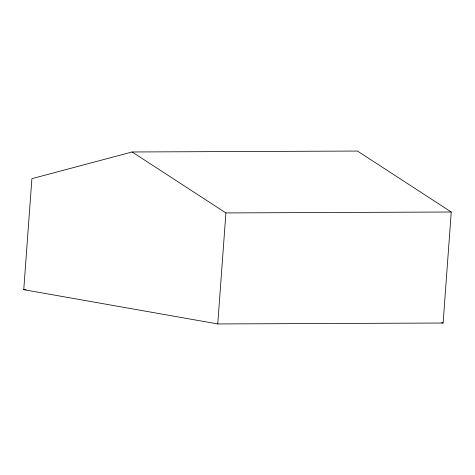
<?xml version="1.0" encoding="UTF-8"?>
<svg xmlns="http://www.w3.org/2000/svg" width="475" height="475" viewBox="0 0 475 475"><rect width="100%" height="100%" fill="white"/><g stroke="black" fill="none" stroke-linecap="round" stroke-linejoin="round"><path stroke-width="0.71" d="M23.75 289.673L31.902 178.659L132.121 151.976L357.467 151.05L451.25 212.01L443.098 323.024L217.758 323.95L23.75 289.673L25.977 289.667M217.758 323.95L225.91 212.931L132.121 151.976M225.91 212.931L451.25 212.01M441.637 322.768L443.098 323.024"/></g></svg>
